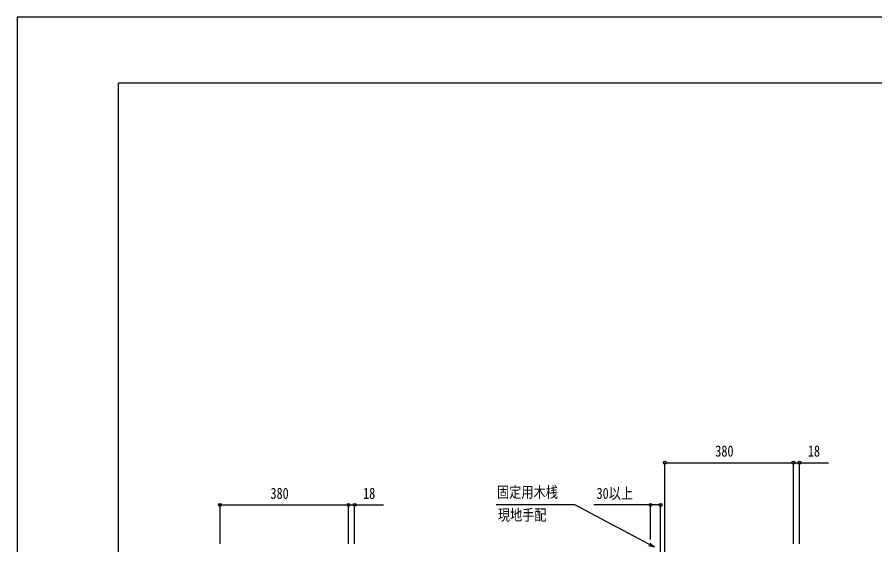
# Model space of a CAD drawing. Units: millimetres, scale not verified. Extents: x -4205 to 4205, y -2970 to 2970.
# Drawn here: x -4205 to -1668, y 1410 to 2970 of the extents above; entities that cross this region are included whole.
import ezdxf
from ezdxf.enums import TextEntityAlignment as Align

# ---------------------------------------------------------------- set-up
doc = ezdxf.new("R2010")
doc.units = ezdxf.units.MM
doc.header["$LTSCALE"] = 20
for name, color, linetype in [('0-5_YKK_D', 6, 'Continuous'), ('0-6_YKK_ZWAK', 7, 'Continuous'), ('0-7_YSS_K', 3, 'Continuous')]:
    doc.layers.add(name, color=color, linetype=linetype)
doc.styles.add('ＭＳ ゴシック', font='')
doc.styles.get('ＭＳ ゴシック').set_extended_font_data('MS Gothic')

msp = doc.modelspace()

# ---------------------------------------------------------------- linework, layer by layer
at = {"layer": '0-5_YKK_D'}
for p, q in [((-2289.48, 1487.81), (-2289.48, 1654)), ((-2289.48, 1653), (-1909.48, 1653)), ((-1909.48, 1413), (-1909.48, 1654)), ((-1909.48, 1413), (-1909.48, 1654)), ((-1891.48, 1413), (-1891.48, 1654)), ((-3604.98, 1413), (-3604.98, 1529)), ((-3604.98, 1528), (-3224.98, 1528)), ((-3224.98, 1413), (-3224.98, 1529)), ((-3224.98, 1413), (-3224.98, 1529)), ((-3206.98, 1413), (-3206.98, 1529)), ((-2331.98, 1426.19), (-2331.98, 1529)), ((-2301.98, 1487.81), (-2301.98, 1529))]:
    msp.add_line(p, q, dxfattribs=at)
for points in [[(-1909.48, 1653), (-1891.48, 1653), (-1805.68, 1653)], [(-3224.98, 1528), (-3206.98, 1528), (-3121.18, 1528)], [(-2319.8, 1403), (-2334.82, 1410.95), (-2556.18, 1528), (-2788.41, 1528)], [(-2301.98, 1528), (-2331.98, 1528), (-2499.38, 1528)], [(-2332.69, 1414.97), (-2319.8, 1403), (-2336.95, 1406.92)]]:
    msp.add_lwpolyline(points, dxfattribs=at)
for centre in [(-2289.48, 1653), (-1909.48, 1653), (-1909.48, 1653), (-1891.48, 1653), (-3604.98, 1528), (-3224.98, 1528), (-3224.98, 1528), (-3206.98, 1528), (-2331.98, 1528), (-2301.98, 1528)]:
    msp.add_circle(centre, 4.25, dxfattribs=at)
at = {"layer": '0-6_YKK_ZWAK'}
for p in [(3895.02, 2775), (-3904.98, -2525)]:
    msp.add_line(p, (-3904.98, 2775), dxfattribs=at)
msp.add_lwpolyline([(-4205, -2970), (4205, -2970), (4205, 2970), (-4205, 2970)], close=True, dxfattribs=at)
at = {"layer": '0-7_YSS_K'}
for p, q in [((-2301.98, -857), (-2301.98, 1486.81)), ((-2289.48, -857), (-2289.48, 1486.81))]:
    msp.add_line(p, q, dxfattribs=at)

# ---------------------------------------------------------------- texts
at = {"layer": '0-5_YKK_D', "style": 'ＭＳ ゴシック', "width": 0.8}
for s, p in [('380', (-2140.28, 1661)), ('18', (-1866.48, 1661)), ('380', (-3455.78, 1536)), ('18', (-3181.98, 1536)), ('固定用木桟', (-2785.8, 1539.51)), ('30以上', (-2491.38, 1536)), ('現地手配', (-2783.4, 1472.01))]:
    msp.add_text(s, height=32.99, dxfattribs=at).set_placement(p, align=Align.BOTTOM_LEFT)

doc.saveas('drawing.dxf')
